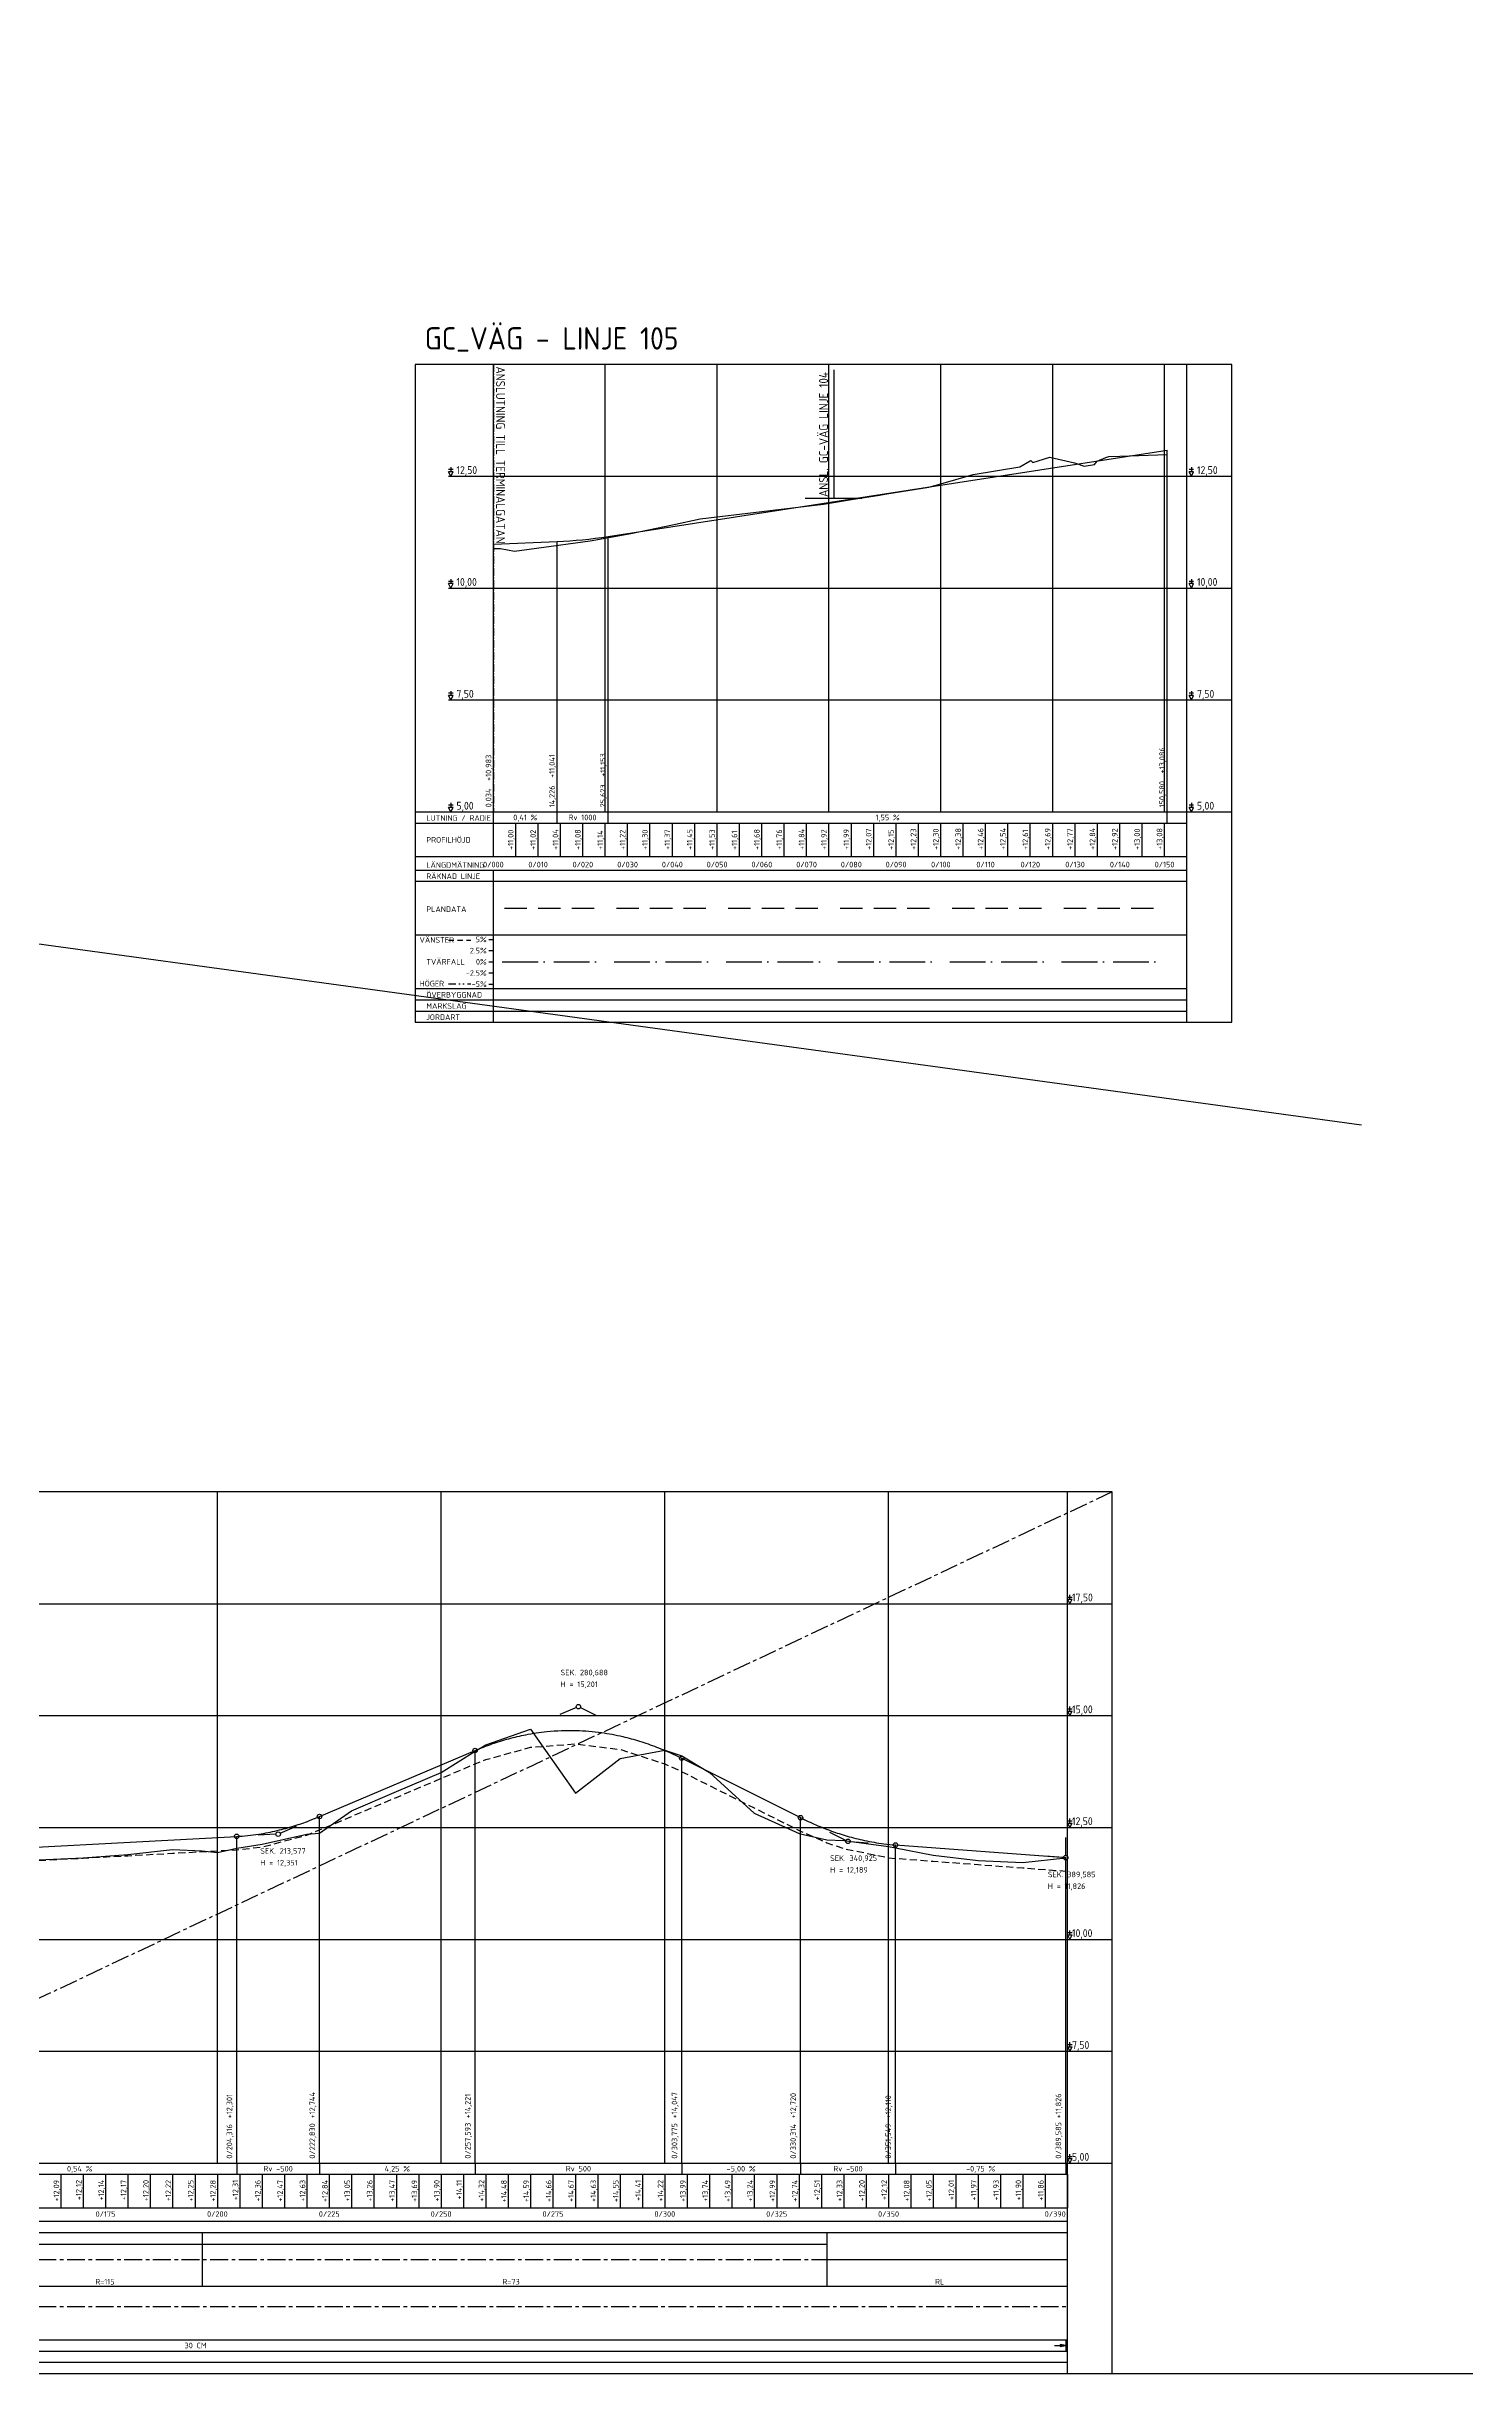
# Model space of a CAD drawing. Header units: metres. Extents: x 117388 to 123031, y 6148214 to 6150604.
# Drawn here: x 119838 to 120155, y 6149762 to 6150282 of the extents above; entities that cross this region are included whole.
import ezdxf
from ezdxf.enums import TextEntityAlignment as Align

# ---------------------------------------------------------------- set-up
doc = ezdxf.new("R2010")
doc.units = ezdxf.units.M
doc.header["$LTSCALE"] = 0.4
for name, pattern in [('BH90_KONNEKTION', [6.7, 4.2, -1, 0.5, -1]), ('CENTER', [16, 10, -2, 2, -2]), ('CENTRUMLINJE', [27, 20, -3, 1, -3]), ('DASHED', [6, 4, -2]), ('DIVIDE', [10, 4, -2, 0, -2, 0, -2]), ('STRECKAD_3', [5, 3, -2])]:
    doc.linetypes.add(name, pattern=pattern)
doc.layers.get('DEFPOINTS').update_dxf_attribs({"color": 5, "linetype": 'CONTINUOUS'})
for name, color, linetype in [('04_mått', 1, 'CONTINUOUS'), ('100_T', 1, 'CONTINUOUS'), ('KONNEKTION', 7, 'BH90_KONNEKTION'), ('LP_Modell Overbygningstykkelse', 7, 'CONTINUOUS'), ('M-311', 4, 'CENTER'), ('M-36-Formular', 1, 'CONTINUOUS'), ('M-36-Formular_CL', 1, 'CENTER'), ('M-36-Formular_Linje', 3, 'CONTINUOUS'), ('M-36-Formular_Text', 1, 'CONTINUOUS'), ('M-36-Mark', 3, 'CONTINUOUS'), ('M-36-Plandata_CL', 3, 'CONTINUOUS'), ('M-36-Ram', 7, 'CONTINUOUS'), ('M-36-terass', 7, 'DASHED'), ('M-36-text', 1, 'CONTINUOUS'), ('M-36-TP_cirkel', 3, 'CONTINUOUS'), ('M-36-TP_linje', 3, 'CONTINUOUS'), ('M-36-TP_text', 1, 'CONTINUOUS'), ('M-36-Vertikalgeometri', 7, 'CONTINUOUS'), ('M-36-VSP_cirkel', 3, 'CONTINUOUS'), ('M-36-VSP_linje', 3, 'CONTINUOUS'), ('M-36-VSP_text', 1, 'CONTINUOUS'), ('M-362B', 4, 'CONTINUOUS'), ('M-364', 6, 'CONTINUOUS'), ('M-368-T', 1, 'CONTINUOUS'), ('M-368A', 7, 'CONTINUOUS'), ('M-368B', 7, 'CONTINUOUS'), ('M-368C', 7, 'CENTRUMLINJE')]:
    doc.layers.add(name, color=color, linetype=linetype)
doc.styles.add('ISO', font='iso.shx')
doc.styles.add('P_ISO_25', font='ISO', dxfattribs={"height": 2.5})
doc.styles.add('P_ISO_35', font='ISO', dxfattribs={"height": 3.5})

msp = doc.modelspace()

# ---------------------------------------------------------------- linework, layer by layer
at = {"layer": '04_mått'}
msp.add_line((120007.894, 6150181.388), (120020.536, 6150181.388), dxfattribs=at)
msp.add_lwpolyline([(120014.307, 6150210.066), (120014.307, 6150181.388)], dxfattribs=at)
at = {"layer": 'DEFPOINTS', "flags": 128}
msp.add_lwpolyline([(118316.138, 6149762.348), (121105.65, 6149762.348)], dxfattribs=at)
at = {"layer": 'KONNEKTION', "color": 0, "flags": 128}
msp.add_lwpolyline([(119938.221, 6150211.297), (119938.221, 6150111.297)], dxfattribs=at)
at = {"layer": 'LP_Modell Overbygningstykkelse'}
msp.add_line((120066.121, 6149769.848), (120066.121, 6149767.348), dxfattribs=at)
msp.add_lwpolyline([(120063.621, 6149768.598), (120066.121, 6149768.598), (120064.871, 6149768.806), (120064.871, 6149768.39), (120066.121, 6149768.598)], dxfattribs=at)
at = {"layer": 'M-311'}
msp.add_line((120076.541, 6149959.348), (119659.041, 6149762.348), dxfattribs=at)
at = {"layer": 'M-36-Formular'}
for p, q in [((119876.541, 6149809.348), (119876.541, 6149959.348)), ((119926.541, 6149809.348), (119926.541, 6149959.348)), ((119976.541, 6149809.348), (119976.541, 6149959.348)), ((120026.541, 6149809.348), (120026.541, 6149959.348)), ((120066.541, 6149762.348), (120066.541, 6149959.348)), ((119659.041, 6149934.348), (120076.541, 6149934.348)), ((119659.041, 6149909.348), (120076.541, 6149909.348)), ((119659.041, 6149884.348), (120076.541, 6149884.348)), ((119659.041, 6149859.348), (120076.541, 6149859.348)), ((119659.041, 6149834.348), (120076.541, 6149834.348)), ((119659.041, 6149809.348), (120076.541, 6149809.348)), ((119659.041, 6149806.848), (120066.541, 6149806.848)), ((119841.541, 6149806.848), (119841.541, 6149799.348)), ((119846.541, 6149806.848), (119846.541, 6149799.348)), ((119851.541, 6149806.848), (119851.541, 6149799.348)), ((119856.541, 6149806.848), (119856.541, 6149799.348)), ((119861.541, 6149806.848), (119861.541, 6149799.348)), ((119866.541, 6149806.848), (119866.541, 6149799.348)), ((119871.541, 6149806.848), (119871.541, 6149799.348)), ((119876.541, 6149806.848), (119876.541, 6149799.348)), ((119880.857, 6149809.348), (119880.857, 6149806.848)), ((119880.857, 6149809.348), (119880.857, 6149806.848)), ((119881.541, 6149806.848), (119881.541, 6149799.348)), ((119886.541, 6149806.848), (119886.541, 6149799.348)), ((119891.541, 6149806.848), (119891.541, 6149799.348)), ((119896.541, 6149806.848), (119896.541, 6149799.348)), ((119899.371, 6149809.348), (119899.371, 6149806.848)), ((119899.371, 6149809.348), (119899.371, 6149806.848)), ((119901.541, 6149806.848), (119901.541, 6149799.348)), ((119906.541, 6149806.848), (119906.541, 6149799.348)), ((119911.541, 6149806.848), (119911.541, 6149799.348)), ((119916.541, 6149806.848), (119916.541, 6149799.348)), ((119921.541, 6149806.848), (119921.541, 6149799.348)), ((119926.541, 6149806.848), (119926.541, 6149799.348)), ((119931.541, 6149806.848), (119931.541, 6149799.348)), ((119934.134, 6149809.348), (119934.134, 6149806.848)), ((119934.134, 6149809.348), (119934.134, 6149806.848)), ((119936.541, 6149806.848), (119936.541, 6149799.348)), ((119941.541, 6149806.848), (119941.541, 6149799.348)), ((119946.541, 6149806.848), (119946.541, 6149799.348)), ((119951.541, 6149806.848), (119951.541, 6149799.348)), ((119956.541, 6149806.848), (119956.541, 6149799.348)), ((119961.541, 6149806.848), (119961.541, 6149799.348)), ((119966.541, 6149806.848), (119966.541, 6149799.348)), ((119971.541, 6149806.848), (119971.541, 6149799.348)), ((119976.541, 6149806.848), (119976.541, 6149799.348)), ((119980.316, 6149809.348), (119980.316, 6149806.848)), ((119980.316, 6149809.348), (119980.316, 6149806.848)), ((119981.541, 6149806.848), (119981.541, 6149799.348)), ((119986.541, 6149806.848), (119986.541, 6149799.348)), ((119991.541, 6149806.848), (119991.541, 6149799.348)), ((119996.541, 6149806.848), (119996.541, 6149799.348)), ((120001.541, 6149806.848), (120001.541, 6149799.348)), ((120006.541, 6149806.848), (120006.541, 6149799.348)), ((120006.855, 6149809.348), (120006.855, 6149806.848)), ((120006.855, 6149809.348), (120006.855, 6149806.848)), ((120011.541, 6149806.848), (120011.541, 6149799.348)), ((120016.541, 6149806.848), (120016.541, 6149799.348)), ((120021.541, 6149806.848), (120021.541, 6149799.348)), ((120026.541, 6149806.848), (120026.541, 6149799.348)), ((120028.09, 6149809.348), (120028.09, 6149806.848)), ((120028.09, 6149809.348), (120028.09, 6149806.848)), ((120031.541, 6149806.848), (120031.541, 6149799.348)), ((120036.541, 6149806.848), (120036.541, 6149799.348)), ((120041.541, 6149806.848), (120041.541, 6149799.348)), ((120046.541, 6149806.848), (120046.541, 6149799.348)), ((120051.541, 6149806.848), (120051.541, 6149799.348)), ((120056.541, 6149806.848), (120056.541, 6149799.348)), ((120061.541, 6149806.848), (120061.541, 6149799.348)), ((120066.126, 6149809.348), (120066.126, 6149806.848)), ((120066.541, 6149806.848), (120066.541, 6149799.348)), ((119659.041, 6149799.348), (120066.541, 6149799.348)), ((119659.041, 6149796.348), (120066.541, 6149796.348)), ((119659.041, 6149793.848), (120066.541, 6149793.848)), ((119659.041, 6149781.848), (120066.541, 6149781.848)), ((119659.041, 6149769.848), (120066.541, 6149769.848)), ((119659.041, 6149767.348), (120066.541, 6149767.348)), ((119659.041, 6149764.848), (120066.541, 6149764.848))]:
    msp.add_line(p, q, dxfattribs=at)
at = {"layer": 'M-36-Formular_CL'}
for p, q in [((119676.541, 6149787.848), (120066.541, 6149787.848)), ((119676.541, 6149777.348), (120066.541, 6149777.348))]:
    msp.add_line(p, q, dxfattribs=at)
at = {"layer": 'M-36-Formular_Linje'}
for p, q in [((119873.176, 6149793.848), (119873.176, 6149781.848)), ((120012.729, 6149793.848), (120012.729, 6149781.848))]:
    msp.add_line(p, q, dxfattribs=at)
at = {"layer": 'M-36-Formular_Text'}
for p, q in [((120067.041, 6149935.348), (120067.041, 6149936.348)), ((120066.541, 6149935.848), (120067.541, 6149935.848)), ((120066.541, 6149935.348), (120067.541, 6149935.348)), ((120066.541, 6149935.348), (120067.041, 6149934.348)), ((120067.041, 6149934.348), (120067.541, 6149935.348)), ((120066.541, 6149910.848), (120067.541, 6149910.848)), ((120066.541, 6149910.348), (120067.541, 6149910.348)), ((120066.541, 6149910.348), (120067.041, 6149909.348)), ((120067.041, 6149910.348), (120067.041, 6149911.348)), ((120067.041, 6149909.348), (120067.541, 6149910.348)), ((120066.541, 6149885.848), (120067.541, 6149885.848)), ((120066.541, 6149885.348), (120067.541, 6149885.348)), ((120066.541, 6149885.348), (120067.041, 6149884.348)), ((120067.041, 6149885.348), (120067.041, 6149886.348)), ((120067.041, 6149884.348), (120067.541, 6149885.348)), ((120066.541, 6149860.848), (120067.541, 6149860.848)), ((120066.541, 6149860.348), (120067.541, 6149860.348)), ((120066.541, 6149860.348), (120067.041, 6149859.348)), ((120067.041, 6149860.348), (120067.041, 6149861.348)), ((120067.041, 6149859.348), (120067.541, 6149860.348)), ((120066.541, 6149835.848), (120067.541, 6149835.848)), ((120066.541, 6149835.348), (120067.541, 6149835.348)), ((120066.541, 6149835.348), (120067.041, 6149834.348)), ((120067.041, 6149835.348), (120067.041, 6149836.348)), ((120067.041, 6149834.348), (120067.541, 6149835.348)), ((120067.041, 6149810.348), (120067.041, 6149811.348)), ((120066.541, 6149810.848), (120067.541, 6149810.848)), ((120066.541, 6149810.348), (120067.541, 6149810.348)), ((120066.541, 6149810.348), (120067.041, 6149809.348)), ((120067.041, 6149809.348), (120067.541, 6149810.348))]:
    msp.add_line(p, q, dxfattribs=at)
at = {"layer": 'M-36-Mark', "flags": 128}
msp.add_lwpolyline([(119836.541, 6149877.138), (119846.541, 6149877.538), (119856.541, 6149878.308), (119866.541, 6149879.448), (119873.171, 6149879.148), (119876.541, 6149878.788), (119880.861, 6149879.758), (119886.541, 6149880.628), (119896.541, 6149882.878), (119899.371, 6149883.068), (119906.541, 6149888.088), (119916.541, 6149892.368), (119926.541, 6149896.618), (119934.131, 6149901.388), (119936.541, 6149902.848), (119946.541, 6149906.338), (119956.541, 6149892.008), (119966.541, 6149899.778), (119976.541, 6149901.638), (119980.311, 6149900.348), (119986.541, 6149896.638), (119996.541, 6149887.528), (120006.541, 6149883.038), (120006.851, 6149882.968), (120012.731, 6149881.628), (120016.541, 6149881.408), (120026.541, 6149880.068), (120028.091, 6149879.778), (120036.541, 6149878.188), (120046.541, 6149876.988), (120056.541, 6149876.558), (120066.121, 6149877.558)], dxfattribs=at)
at = {"layer": 'M-36-Plandata_CL'}
msp.add_lwpolyline([(119676.541, 6149787.848), (119689.991, 6149787.848), (119689.991, 6149791.248), (119752.472, 6149791.248), (119752.472, 6149791.248), (119770.511, 6149791.248), (119770.511, 6149791.248), (119811.698, 6149791.248), (119811.698, 6149791.248), (119815.916, 6149791.248), (119815.916, 6149791.248), (119830.793, 6149791.248), (119830.793, 6149791.248), (119873.176, 6149791.248), (119873.176, 6149791.248), (120012.729, 6149791.248), (120012.729, 6149787.848), (120066.541, 6149787.848)], dxfattribs=at)
at = {"layer": 'M-36-Ram'}
msp.add_lwpolyline([(119659.041, 6149762.348), (120076.541, 6149762.348), (120076.541, 6149959.348), (119659.041, 6149959.348)], close=True, dxfattribs=at)
at = {"layer": 'M-36-terass', "flags": 128}
msp.add_lwpolyline([(119686.541, 6149878.484), (119689.991, 6149879.014), (119696.541, 6149880.022), (119706.541, 6149881.561), (119716.541, 6149883.1), (119719.761, 6149883.595), (119726.541, 6149884.408), (119736.541, 6149884.769), (119746.541, 6149884.129), (119747.311, 6149884.038), (119752.471, 6149883.41), (119756.541, 6149882.915), (119763.411, 6149882.08), (119766.441, 6149881.665), (119766.541, 6149881.65), (119770.511, 6149881.046), (119776.541, 6149880.13), (119786.541, 6149878.609), (119796.541, 6149877.089), (119804.511, 6149875.878), (119806.541, 6149875.638), (119810.691, 6149875.576), (119811.701, 6149875.63), (119815.911, 6149875.857), (119816.541, 6149875.891), (119826.541, 6149876.431), (119830.791, 6149876.66), (119836.541, 6149876.971), (119846.541, 6149877.51), (119856.541, 6149878.05), (119866.541, 6149878.59), (119873.171, 6149878.948), (119876.541, 6149879.129), (119880.861, 6149879.363), (119886.541, 6149879.992), (119896.541, 6149882.67), (119899.371, 6149883.791), (119906.541, 6149886.836), (119916.541, 6149891.083), (119926.541, 6149895.329), (119934.131, 6149898.552), (119936.541, 6149899.518), (119946.541, 6149902.28), (119956.541, 6149903.041), (119966.541, 6149901.802), (119976.541, 6149898.562), (119980.311, 6149896.82), (119986.541, 6149893.705), (119996.541, 6149888.705), (120006.541, 6149883.705), (120006.851, 6149883.55), (120012.731, 6149880.956), (120016.541, 6149879.646), (120026.541, 6149877.589), (120028.091, 6149877.449), (120036.541, 6149876.818), (120046.541, 6149876.071), (120056.541, 6149875.325), (120066.121, 6149874.609)], dxfattribs=at)
at = {"layer": 'M-36-TP_cirkel'}
for centre in [(119934.134, 6149901.553), (119980.316, 6149899.817), (119899.371, 6149886.792), (120006.855, 6149886.548), (119880.857, 6149882.362), (120028.09, 6149880.449), (120066.126, 6149877.609)]:
    msp.add_circle(centre, 0.5, dxfattribs=at)
at = {"layer": 'M-36-TP_linje'}
for p, q in [((119934.134, 6149809.348), (119934.134, 6149901.553)), ((119980.316, 6149809.348), (119980.316, 6149899.817)), ((119899.371, 6149809.348), (119899.371, 6149886.792)), ((120006.855, 6149809.348), (120006.855, 6149886.548)), ((119880.857, 6149809.348), (119880.857, 6149882.362)), ((120028.09, 6149809.348), (120028.09, 6149880.449)), ((120066.126, 6149809.348), (120066.126, 6149877.609))]:
    msp.add_line(p, q, dxfattribs=at)
at = {"layer": 'M-36-Vertikalgeometri'}
msp.add_lwpolyline([(119810.687, 6149878.575), (119880.857, 6149882.362, 0.0241793), (119885.769, 6149882.869, 0.0196785), (119889.925, 6149883.674, 0.016984), (119893.704, 6149884.707, 0.0143967), (119897.104, 6149885.88, 0.0090844), (119899.371, 6149886.792), (119934.134, 6149901.553, -0.0153376), (119937.904, 6149903.012, -0.0164395), (119941.674, 6149904.186, -0.0173993), (119945.444, 6149905.075, -0.0227897), (119950.156, 6149905.786, -0.0329177), (119956.754, 6149906.036, -0.0279775), (119962.409, 6149905.557, -0.0223774), (119967.121, 6149904.669, -0.0169448), (119970.891, 6149903.639, -0.0159066), (119974.661, 6149902.324, -0.0147573), (119978.431, 6149900.724, -0.0069289), (119980.316, 6149899.817), (120006.855, 6149886.548, 0.0129772), (120010.322, 6149884.935, 0.0139809), (120013.789, 6149883.563, 0.0149272), (120017.256, 6149882.432, 0.0177988), (120021.156, 6149881.448, 0.020774), (120025.49, 6149880.711, 0.0128087), (120028.09, 6149880.449), (120066.126, 6149877.609)], format="xyb", dxfattribs=at)
at = {"layer": 'M-36-VSP_cirkel'}
for centre in [(119957.229, 6149911.361), (119890.118, 6149882.862), (120017.466, 6149881.242), (120066.126, 6149877.609)]:
    msp.add_circle(centre, 0.5, dxfattribs=at)
at = {"layer": 'M-36-VSP_linje'}
for p, q in [((119956.769, 6149911.165), (119953.087, 6149909.602)), ((119957.676, 6149911.137), (119961.254, 6149909.348)), ((119890.578, 6149883.058), (119894.26, 6149884.621)), ((119889.619, 6149882.835), (119885.625, 6149882.62)), ((120017.019, 6149881.466), (120013.441, 6149883.255)), ((120017.965, 6149881.205), (120021.954, 6149880.907)), ((120066.126, 6149878.109), (120066.126, 6149882.109)), ((120065.627, 6149877.646), (120061.638, 6149877.944))]:
    msp.add_line(p, q, dxfattribs=at)
at = {"layer": 'M-362B', "flags": 128}
msp.add_lwpolyline([(119938.221, 6150170.182), (119939.84, 6150170.144), (119942.924, 6150169.526), (119949.507, 6150170.425), (119958.221, 6150171.614), (119959.847, 6150171.836), (119968.947, 6150173.464), (119978.221, 6150175.448), (119984.41, 6150176.763), (119998.221, 6150178.417), (120000.659, 6150178.709), (120011.968, 6150180.036), (120018.221, 6150181.076), (120024.06, 6150182.023), (120026.179, 6150182.362), (120035.508, 6150183.84), (120038.221, 6150184.624), (120045.438, 6150186.715), (120055.871, 6150188.428), (120058.221, 6150189.77), (120058.311, 6150189.821), (120058.756, 6150189.378), (120062.559, 6150190.592), (120068.125, 6150189.29), (120070.222, 6150188.582), (120072.54, 6150188.905), (120073.169, 6150189.688), (120075.101, 6150190.456), (120075.787, 6150190.73), (120078.221, 6150190.811), (120088.801, 6150191.167)], dxfattribs=at)
at = {"layer": 'M-364', "flags": 128}
msp.add_lwpolyline([(119938.255, 6150171.13), (119952.447, 6150171.708, 0.0282295), (119963.844, 6150172.822), (120088.801, 6150192.153)], format="xyb", dxfattribs=at)
at = {"layer": 'M-368-T'}
for p, q in [((119929.221, 6150187.797), (119928.221, 6150187.797)), ((119928.721, 6150186.297), (119928.221, 6150187.297)), ((119929.221, 6150187.297), (119928.221, 6150187.297)), ((119928.721, 6150188.297), (119928.721, 6150187.297)), ((119928.721, 6150186.297), (119929.221, 6150187.297)), ((120094.721, 6150187.797), (120093.721, 6150187.797)), ((120094.221, 6150186.297), (120093.721, 6150187.297)), ((120094.721, 6150187.297), (120093.721, 6150187.297)), ((120094.221, 6150188.297), (120094.221, 6150187.297)), ((120094.221, 6150186.297), (120094.721, 6150187.297)), ((119929.221, 6150162.797), (119928.221, 6150162.797)), ((119928.721, 6150161.297), (119928.221, 6150162.297)), ((119929.221, 6150162.297), (119928.221, 6150162.297)), ((119928.721, 6150163.297), (119928.721, 6150162.297)), ((119928.721, 6150161.297), (119929.221, 6150162.297)), ((120094.721, 6150162.797), (120093.721, 6150162.797)), ((120094.221, 6150161.297), (120093.721, 6150162.297)), ((120094.721, 6150162.297), (120093.721, 6150162.297)), ((120094.221, 6150163.297), (120094.221, 6150162.297)), ((120094.221, 6150161.297), (120094.721, 6150162.297)), ((119929.221, 6150137.797), (119928.221, 6150137.797)), ((119928.721, 6150136.297), (119928.221, 6150137.297)), ((119929.221, 6150137.297), (119928.221, 6150137.297)), ((119928.721, 6150138.297), (119928.721, 6150137.297)), ((119928.721, 6150136.297), (119929.221, 6150137.297)), ((120094.721, 6150137.797), (120093.721, 6150137.797)), ((120094.221, 6150136.297), (120093.721, 6150137.297)), ((120094.721, 6150137.297), (120093.721, 6150137.297)), ((120094.221, 6150138.297), (120094.221, 6150137.297)), ((120094.221, 6150136.297), (120094.721, 6150137.297)), ((119929.221, 6150112.797), (119928.221, 6150112.797)), ((119928.721, 6150113.297), (119928.721, 6150112.297)), ((120094.721, 6150112.797), (120093.721, 6150112.797)), ((120094.221, 6150113.297), (120094.221, 6150112.297)), ((119928.721, 6150111.297), (119928.221, 6150112.297)), ((119929.221, 6150112.297), (119928.221, 6150112.297)), ((119928.721, 6150111.297), (119929.221, 6150112.297)), ((120094.221, 6150111.297), (120093.721, 6150112.297)), ((120094.721, 6150112.297), (120093.721, 6150112.297)), ((120094.221, 6150111.297), (120094.721, 6150112.297))]:
    msp.add_line(p, q, dxfattribs=at)
at = {"layer": 'M-368-T', "linetype": 'Continuous'}
for p, q in [((119952.447, 6150108.797), (119952.447, 6150111.297)), ((119963.844, 6150108.797), (119963.844, 6150111.297)), ((120088.801, 6150108.797), (120088.801, 6150111.297))]:
    msp.add_line(p, q, dxfattribs=at)
at = {"layer": 'M-368A'}
msp.add_line((120132.24, 6150041.318), (118368.542, 6150282.315), dxfattribs=at)
msp.add_lwpolyline([(119920.721, 6150064.297), (120103.221, 6150064.297), (120103.221, 6150211.297), (119920.721, 6150211.297), (119920.721, 6150064.297)], dxfattribs=at)
at = {"layer": 'M-368B'}
for p, q in [((119938.221, 6150111.297), (119938.221, 6150211.297)), ((119963.221, 6150111.297), (119963.221, 6150211.297)), ((119988.221, 6150111.297), (119988.221, 6150211.297)), ((120013.221, 6150111.297), (120013.221, 6150211.297)), ((120038.221, 6150111.297), (120038.221, 6150211.297)), ((120063.221, 6150111.297), (120063.221, 6150211.297)), ((120088.221, 6150111.297), (120088.221, 6150211.297)), ((120093.221, 6150064.297), (120093.221, 6150211.297)), ((120088.801, 6150111.297), (120088.801, 6150192.153)), ((119928.221, 6150186.297), (120103.221, 6150186.297)), ((119938.255, 6150111.297), (119938.255, 6150171.13)), ((119952.447, 6150111.297), (119952.447, 6150171.708)), ((119963.844, 6150111.297), (119963.844, 6150172.822)), ((119928.221, 6150161.297), (120103.221, 6150161.297)), ((119928.221, 6150136.297), (120103.221, 6150136.297)), ((119920.721, 6150111.297), (120103.221, 6150111.297)), ((119920.721, 6150108.797), (120093.221, 6150108.797)), ((119938.221, 6150101.297), (119938.221, 6150111.297)), ((119943.221, 6150101.297), (119943.221, 6150108.797)), ((119948.221, 6150101.297), (119948.221, 6150108.797)), ((119953.221, 6150101.297), (119953.221, 6150108.797)), ((119958.221, 6150101.297), (119958.221, 6150108.797)), ((119963.221, 6150101.297), (119963.221, 6150108.797)), ((119968.221, 6150101.297), (119968.221, 6150108.797)), ((119973.221, 6150101.297), (119973.221, 6150108.797)), ((119978.221, 6150101.297), (119978.221, 6150108.797)), ((119983.221, 6150101.297), (119983.221, 6150108.797)), ((119988.221, 6150101.297), (119988.221, 6150108.797)), ((119993.221, 6150101.297), (119993.221, 6150108.797)), ((119998.221, 6150101.297), (119998.221, 6150108.797)), ((120003.221, 6150101.297), (120003.221, 6150108.797)), ((120008.221, 6150101.297), (120008.221, 6150108.797)), ((120013.221, 6150101.297), (120013.221, 6150108.797)), ((120018.221, 6150101.297), (120018.221, 6150108.797)), ((120023.221, 6150101.297), (120023.221, 6150108.797)), ((120028.221, 6150101.297), (120028.221, 6150108.797)), ((120033.221, 6150101.297), (120033.221, 6150108.797)), ((120038.221, 6150101.297), (120038.221, 6150108.797)), ((120043.221, 6150101.297), (120043.221, 6150108.797)), ((120048.221, 6150101.297), (120048.221, 6150108.797)), ((120053.221, 6150101.297), (120053.221, 6150108.797)), ((120058.221, 6150101.297), (120058.221, 6150108.797)), ((120063.221, 6150101.297), (120063.221, 6150108.797)), ((120068.221, 6150101.297), (120068.221, 6150108.797)), ((120073.221, 6150101.297), (120073.221, 6150108.797)), ((120078.221, 6150101.297), (120078.221, 6150108.797)), ((120083.221, 6150101.297), (120083.221, 6150108.797)), ((120088.221, 6150101.297), (120088.221, 6150108.797)), ((120093.221, 6150101.297), (120093.221, 6150108.797)), ((119920.721, 6150101.297), (120093.221, 6150101.297)), ((119920.721, 6150098.297), (120093.221, 6150098.297)), ((119938.221, 6150064.297), (119938.221, 6150098.297)), ((119920.721, 6150095.797), (120093.221, 6150095.797)), ((119920.721, 6150083.797), (120093.221, 6150083.797)), ((119937.221, 6150082.797), (119938.221, 6150082.797)), ((119937.221, 6150080.297), (119938.221, 6150080.297)), ((119937.221, 6150077.797), (119938.221, 6150077.797)), ((119920.721, 6150071.797), (120093.221, 6150071.797)), ((119937.221, 6150075.297), (119938.221, 6150075.297)), ((119937.221, 6150072.797), (119938.221, 6150072.797)), ((119920.721, 6150069.297), (120093.221, 6150069.297)), ((119920.721, 6150066.797), (120093.221, 6150066.797))]:
    msp.add_line(p, q, dxfattribs=at)
at = {"layer": 'M-368B', "linetype": 'STRECKAD_3'}
msp.add_line((119928.221, 6150082.647), (119933.221, 6150082.647), dxfattribs=at)
at = {"layer": 'M-368B', "linetype": 'DIVIDE'}
msp.add_line((119928.221, 6150072.847), (119933.221, 6150072.847), dxfattribs=at)
at = {"layer": 'M-368C'}
for p, q in [((119940.721, 6150089.797), (119945.721, 6150089.797)), ((119948.221, 6150089.797), (119953.221, 6150089.797)), ((119955.721, 6150089.797), (119960.721, 6150089.797)), ((119965.721, 6150089.797), (119970.721, 6150089.797)), ((119973.221, 6150089.797), (119978.221, 6150089.797)), ((119980.721, 6150089.797), (119985.721, 6150089.797)), ((119990.721, 6150089.797), (119995.721, 6150089.797)), ((119998.221, 6150089.797), (120003.221, 6150089.797)), ((120005.721, 6150089.797), (120010.721, 6150089.797)), ((120015.721, 6150089.797), (120020.721, 6150089.797)), ((120023.221, 6150089.797), (120028.221, 6150089.797)), ((120030.721, 6150089.797), (120035.721, 6150089.797)), ((120040.721, 6150089.797), (120045.721, 6150089.797)), ((120048.221, 6150089.797), (120053.221, 6150089.797)), ((120055.721, 6150089.797), (120060.721, 6150089.797)), ((120065.721, 6150089.797), (120070.721, 6150089.797)), ((120073.221, 6150089.797), (120078.221, 6150089.797)), ((120080.721, 6150089.797), (120085.721, 6150089.797)), ((119940.221, 6150077.797), (119949.721, 6150077.797)), ((119951.721, 6150077.797), (119961.221, 6150077.797)), ((119965.221, 6150077.797), (119974.721, 6150077.797)), ((119976.721, 6150077.797), (119986.221, 6150077.797)), ((119990.221, 6150077.797), (119999.721, 6150077.797)), ((120001.721, 6150077.797), (120011.221, 6150077.797)), ((120015.221, 6150077.797), (120024.721, 6150077.797)), ((120026.721, 6150077.797), (120036.221, 6150077.797)), ((120040.221, 6150077.797), (120049.721, 6150077.797)), ((120051.721, 6150077.797), (120061.221, 6150077.797)), ((120065.221, 6150077.797), (120074.721, 6150077.797)), ((120076.721, 6150077.797), (120086.221, 6150077.797))]:
    msp.add_line(p, q, dxfattribs=at)

# ---------------------------------------------------------------- texts
at = {"layer": '100_T', "style": 'P_ISO_35'}
for s, rotation, p in [('ANSLUTNING TILL TERMINALGATAN', 270, (119938.82, 6150210.819)), ('ANSL. GC-VÄG LINJE 104', 90, (120013.003, 6150181.67))]:
    msp.add_text(s, height=2, rotation=rotation, dxfattribs=at).set_placement(p)
at = {"layer": 'M-36-Formular_Text', "style": 'P_ISO_25'}
for s, p in [('17,50', (120067.541, 6149934.348)), ('15,00', (120067.541, 6149909.348)), ('12,50', (120067.541, 6149884.348)), ('10,00', (120067.541, 6149859.348)), ('7,50', (120067.541, 6149834.348)), ('5,00', (120067.541, 6149809.348))]:
    msp.add_text(s, height=1.75, dxfattribs=at).set_placement(p, align=Align.BOTTOM_LEFT)
at = {"layer": 'M-36-text', "style": 'P_ISO_25'}
for s, p in [('0,54 %', (119845.772, 6149808.098)), ('Rv -500', (119890.114, 6149808.098)), ('4,25 %', (119916.753, 6149808.098)), ('Rv 500', (119957.225, 6149808.098)), ('-5,00 %', (119993.585, 6149808.098)), ('Rv -500', (120017.473, 6149808.098)), ('-0,75 %', (120047.108, 6149808.098)), ('30 CM', (119871.681, 6149768.598))]:
    msp.add_text(s, height=1.25, dxfattribs=at).set_placement(p, align=Align.MIDDLE_CENTER)
for s, p in [('+12,09', (119841.191, 6149805.598)), ('+12,12', (119846.191, 6149805.598)), ('+12,14', (119851.191, 6149805.598)), ('+12,17', (119856.191, 6149805.598)), ('+12,20', (119861.191, 6149805.598)), ('+12,22', (119866.191, 6149805.598)), ('+12,25', (119871.191, 6149805.598)), ('+12,28', (119876.191, 6149805.598)), ('+12,31', (119881.191, 6149805.598)), ('+12,36', (119886.191, 6149805.598)), ('+12,47', (119891.191, 6149805.598)), ('+12,63', (119896.191, 6149805.598)), ('+12,84', (119901.191, 6149805.598)), ('+13,05', (119906.191, 6149805.598)), ('+13,26', (119911.191, 6149805.598)), ('+13,47', (119916.191, 6149805.598)), ('+13,69', (119921.191, 6149805.598)), ('+13,90', (119926.191, 6149805.598)), ('+14,11', (119931.191, 6149805.598)), ('+14,32', (119936.191, 6149805.598)), ('+14,48', (119941.191, 6149805.598)), ('+14,59', (119946.191, 6149805.598)), ('+14,66', (119951.191, 6149805.598)), ('+14,67', (119956.191, 6149805.598)), ('+14,63', (119961.191, 6149805.598)), ('+14,55', (119966.191, 6149805.598)), ('+14,41', (119971.191, 6149805.598)), ('+14,22', (119976.191, 6149805.598)), ('+13,99', (119981.191, 6149805.598)), ('+13,74', (119986.191, 6149805.598)), ('+13,49', (119991.191, 6149805.598)), ('+13,24', (119996.191, 6149805.598)), ('+12,99', (120001.191, 6149805.598)), ('+12,74', (120006.191, 6149805.598)), ('+12,51', (120011.191, 6149805.598)), ('+12,33', (120016.191, 6149805.598)), ('+12,20', (120021.191, 6149805.598)), ('+12,12', (120026.191, 6149805.598)), ('+12,08', (120031.191, 6149805.598)), ('+12,05', (120036.191, 6149805.598)), ('+12,01', (120041.191, 6149805.598)), ('+11,97', (120046.191, 6149805.598)), ('+11,93', (120051.191, 6149805.598)), ('+11,90', (120056.191, 6149805.598)), ('+11,86', (120061.191, 6149805.598))]:
    msp.add_text(s, height=1.25, rotation=90.01167, dxfattribs=at).set_placement(p, align=Align.RIGHT)
for s, p in [('0/175', (119851.541, 6149797.348)), ('0/200', (119876.541, 6149797.348)), ('0/225', (119901.541, 6149797.348)), ('0/250', (119926.541, 6149797.348)), ('0/275', (119951.541, 6149797.348)), ('0/300', (119976.541, 6149797.348)), ('0/325', (120001.541, 6149797.348)), ('0/350', (120026.541, 6149797.348)), ('0/390', (120063.791, 6149797.348))]:
    msp.add_text(s, height=1.25, dxfattribs=at).set_placement(p, align=Align.CENTER)
for s, p in [('R=115', (119849.272, 6149782.223)), ('R=73', (119940.241, 6149782.223)), ('RL', (120036.923, 6149782.223))]:
    msp.add_text(s, height=1.25, dxfattribs=at).set_placement(p)
at = {"layer": 'M-36-TP_text', "style": 'P_ISO_25'}
for s, p in [('+12,301', (119879.857, 6149819.348)), ('+12,744', (119898.371, 6149819.348)), ('+14,221', (119933.134, 6149819.348)), ('+14,047', (119979.316, 6149819.348)), ('+12,720', (120005.855, 6149819.348)), ('+12,110', (120027.09, 6149819.348)), ('+11,826', (120065.126, 6149819.348)), ('0/204,316', (119879.857, 6149810.348)), ('0/222,830', (119898.371, 6149810.348)), ('0/257,593', (119933.134, 6149810.348)), ('0/303,775', (119979.316, 6149810.348)), ('0/330,314', (120005.855, 6149810.348)), ('0/351,549', (120027.09, 6149810.348)), ('0/389,585', (120065.126, 6149810.348))]:
    msp.add_text(s, height=1.25, rotation=90.01167, dxfattribs=at).set_placement(p)
at = {"layer": 'M-36-VSP_text', "style": 'P_ISO_25'}
for s, p in [('SEK. 280,688', (119953.229, 6149918.361)), ('H = 15,201', (119953.229, 6149915.735)), ('SEK. 213,577', (119886.118, 6149878.488)), ('H = 12,351', (119886.118, 6149875.862)), ('SEK. 340,925', (120013.466, 6149876.868)), ('H = 12,189', (120013.466, 6149874.242)), ('SEK. 389,585', (120062.126, 6149873.234)), ('H = 11,826', (120062.126, 6149870.608))]:
    msp.add_text(s, height=1.25, dxfattribs=at).set_placement(p)
at = {"layer": 'M-364', "insert": (119922.871, 6150219.601), "char_height": 5, "width": 409.63592, "attachment_point": 1, "style": 'ISO'}
msp.add_mtext('GC_VÄG - LINJE 105', dxfattribs=at)
at = {"layer": 'M-368-T', "style": 'P_ISO_35'}
for s, p in [('12,50', (119929.971, 6150186.797)), ('12,50', (120095.471, 6150186.797)), ('10,00', (119929.971, 6150161.797)), ('10,00', (120095.471, 6150161.797)), ('7,50', (119929.971, 6150136.797)), ('7,50', (120095.471, 6150136.797)), ('5,00', (119929.971, 6150111.797)), ('5,00', (120095.471, 6150111.797))]:
    msp.add_text(s, height=1.75, dxfattribs=at).set_placement(p)
at = {"layer": 'M-368-T', "style": 'P_ISO_25'}
for s, p in [('150,580  +13,086', (120088.301, 6150112.297)), ('0,034  +10,983', (119937.755, 6150112.297)), ('14,226  +11,041', (119951.947, 6150112.297)), ('25,623  +11,153', (119963.344, 6150112.297)), ('+11,00', (119942.721, 6150102.797)), ('+11,02', (119947.721, 6150102.797)), ('+11,04', (119952.721, 6150102.797)), ('+11,08', (119957.721, 6150102.797)), ('+11,14', (119962.721, 6150102.797)), ('+11,22', (119967.721, 6150102.797)), ('+11,30', (119972.721, 6150102.797)), ('+11,37', (119977.721, 6150102.797)), ('+11,45', (119982.721, 6150102.797)), ('+11,53', (119987.721, 6150102.797)), ('+11,61', (119992.721, 6150102.797)), ('+11,68', (119997.721, 6150102.797)), ('+11,76', (120002.721, 6150102.797)), ('+11,84', (120007.721, 6150102.797)), ('+11,92', (120012.721, 6150102.797)), ('+11,99', (120017.721, 6150102.797)), ('+12,07', (120022.721, 6150102.797)), ('+12,15', (120027.721, 6150102.797)), ('+12,23', (120032.721, 6150102.797)), ('+12,30', (120037.721, 6150102.797)), ('+12,38', (120042.721, 6150102.797)), ('+12,46', (120047.721, 6150102.797)), ('+12,54', (120052.721, 6150102.797)), ('+12,61', (120057.721, 6150102.797)), ('+12,69', (120062.721, 6150102.797)), ('+12,77', (120067.721, 6150102.797)), ('+12,84', (120072.721, 6150102.797)), ('+12,92', (120077.721, 6150102.797)), ('+13,00', (120082.721, 6150102.797)), ('+13,08', (120087.721, 6150102.797))]:
    msp.add_text(s, height=1.25, rotation=90, dxfattribs=at).set_placement(p)
at = {"layer": 'M-368-T', "linetype": 'Continuous', "style": 'P_ISO_25'}
for s, p in [('LUTNING / RADIE', (119923.221, 6150109.297)), ('PROFILHÖJD', (119923.221, 6150104.422)), ('LÄNGDMÄTNING', (119923.221, 6150098.797)), ('RÄKNAD LINJE', (119923.221, 6150096.297)), ('PLANDATA', (119923.221, 6150088.922)), ('VÄNSTER', (119921.721, 6150082.047)), ('TVÄRFALL', (119923.221, 6150077.172)), ('HÖGER', (119921.721, 6150072.297)), ('ÖVERBYGGNAD', (119923.221, 6150069.797)), ('JORDART', (119923.221, 6150064.797)), ('MARKSLAG', (119923.221, 6150067.297))]:
    msp.add_text(s, height=1.25, dxfattribs=at).set_placement(p)
for s, p in [('0,41 %', (119945.351, 6150110.047)), ('Rv 1000', (119958.146, 6150110.047)), ('1,55 %', (120026.323, 6150110.047))]:
    msp.add_text(s, height=1.25, dxfattribs=at).set_placement(p, align=Align.MIDDLE_CENTER)
at = {"layer": 'M-368-T', "style": 'P_ISO_25'}
for s, p in [('0/000', (119938.221, 6150098.897)), ('0/010', (119948.221, 6150098.897)), ('0/020', (119958.221, 6150098.897)), ('0/030', (119968.221, 6150098.897)), ('0/040', (119978.221, 6150098.897)), ('0/050', (119988.221, 6150098.897)), ('0/060', (119998.221, 6150098.897)), ('0/070', (120008.221, 6150098.897)), ('0/080', (120018.221, 6150098.897)), ('0/090', (120028.221, 6150098.897)), ('0/100', (120038.221, 6150098.897)), ('0/110', (120048.221, 6150098.897)), ('0/120', (120058.221, 6150098.897)), ('0/130', (120068.221, 6150098.897)), ('0/140', (120078.221, 6150098.897)), ('0/150', (120088.221, 6150098.897))]:
    msp.add_text(s, height=1.25, dxfattribs=at).set_placement(p, align=Align.CENTER)
at = {"layer": 'M-368-T', "linetype": 'Continuous', "style": 'P_ISO_25'}
for s, p in [('5%', (119936.721, 6150082.172)), ('2.5%', (119936.721, 6150079.672)), ('0%', (119936.721, 6150077.172)), ('-2.5%', (119936.721, 6150074.672)), ('-5%', (119936.721, 6150072.172))]:
    msp.add_text(s, height=1.25, dxfattribs=at).set_placement(p, align=Align.RIGHT)

doc.saveas('drawing.dxf')
